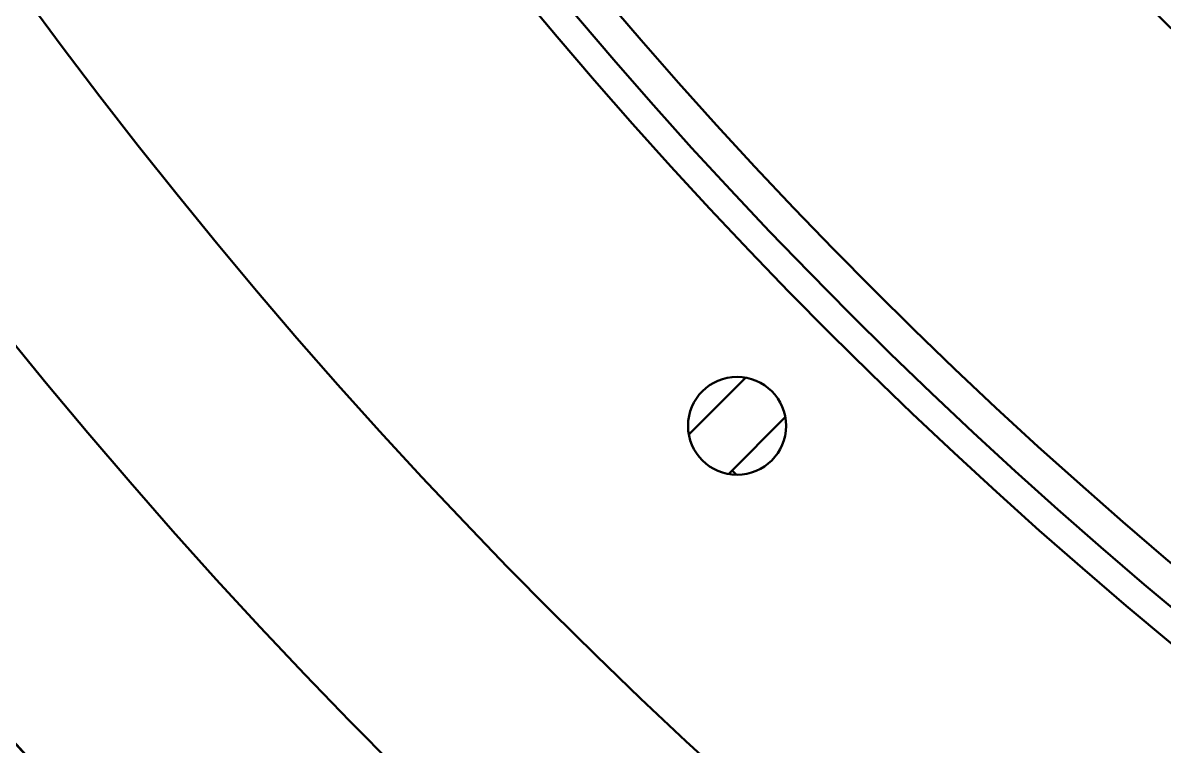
# Model space of a CAD drawing. Header units: inches. Extents: x 11 to 1621, y 11 to 1332.
# Drawn here: x 1209.71 to 1219.9, y 324.41 to 330.87 of the extents above; entities that cross this region are included whole.
import ezdxf

# ---------------------------------------------------------------- set-up
doc = ezdxf.new("R2010")
doc.units = ezdxf.units.IN
doc.header["$LTSCALE"] = 48
doc.header["$MEASUREMENT"] = 0
doc.layers.add('Visible (ANSI)', color=7, linetype='Continuous', lineweight=50)

msp = doc.modelspace()

# ---------------------------------------------------------------- linework, layer by layer
at = {"layer": 'Visible (ANSI)'}
for p, q in [((1216.161381, 327.698189), (1215.653628, 327.190437)), ((1216.007182, 326.836884), (1216.514934, 327.344636)), ((1216.040087, 326.869789), (1216.079817, 326.830059))]:
    msp.add_line(p, q, dxfattribs=at)
for centre, radius in [((1247.196979, 358.380235), 48.3125), ((1247.196979, 358.380235), 46.34375), ((1247.196979, 358.380235), 42.829288), ((1247.196979, 358.380235), 42.579288), ((1247.196979, 358.380235), 42.279288), ((1247.196979, 358.380235), 38.75), ((1247.196979, 358.380235), 36.25), ((1247.196979, 358.380235), 36), ((1216.084281, 327.267536), 0.4375)]:
    msp.add_circle(centre, radius, dxfattribs=at)
for radius, start, end in [(50.625, 210.3890484, 225.601263), (50.62647, 210.4164762, 225.3961106)]:
    msp.add_arc((1247.196979, 358.380235), radius, start, end, dxfattribs=at)

doc.saveas('drawing.dxf')
